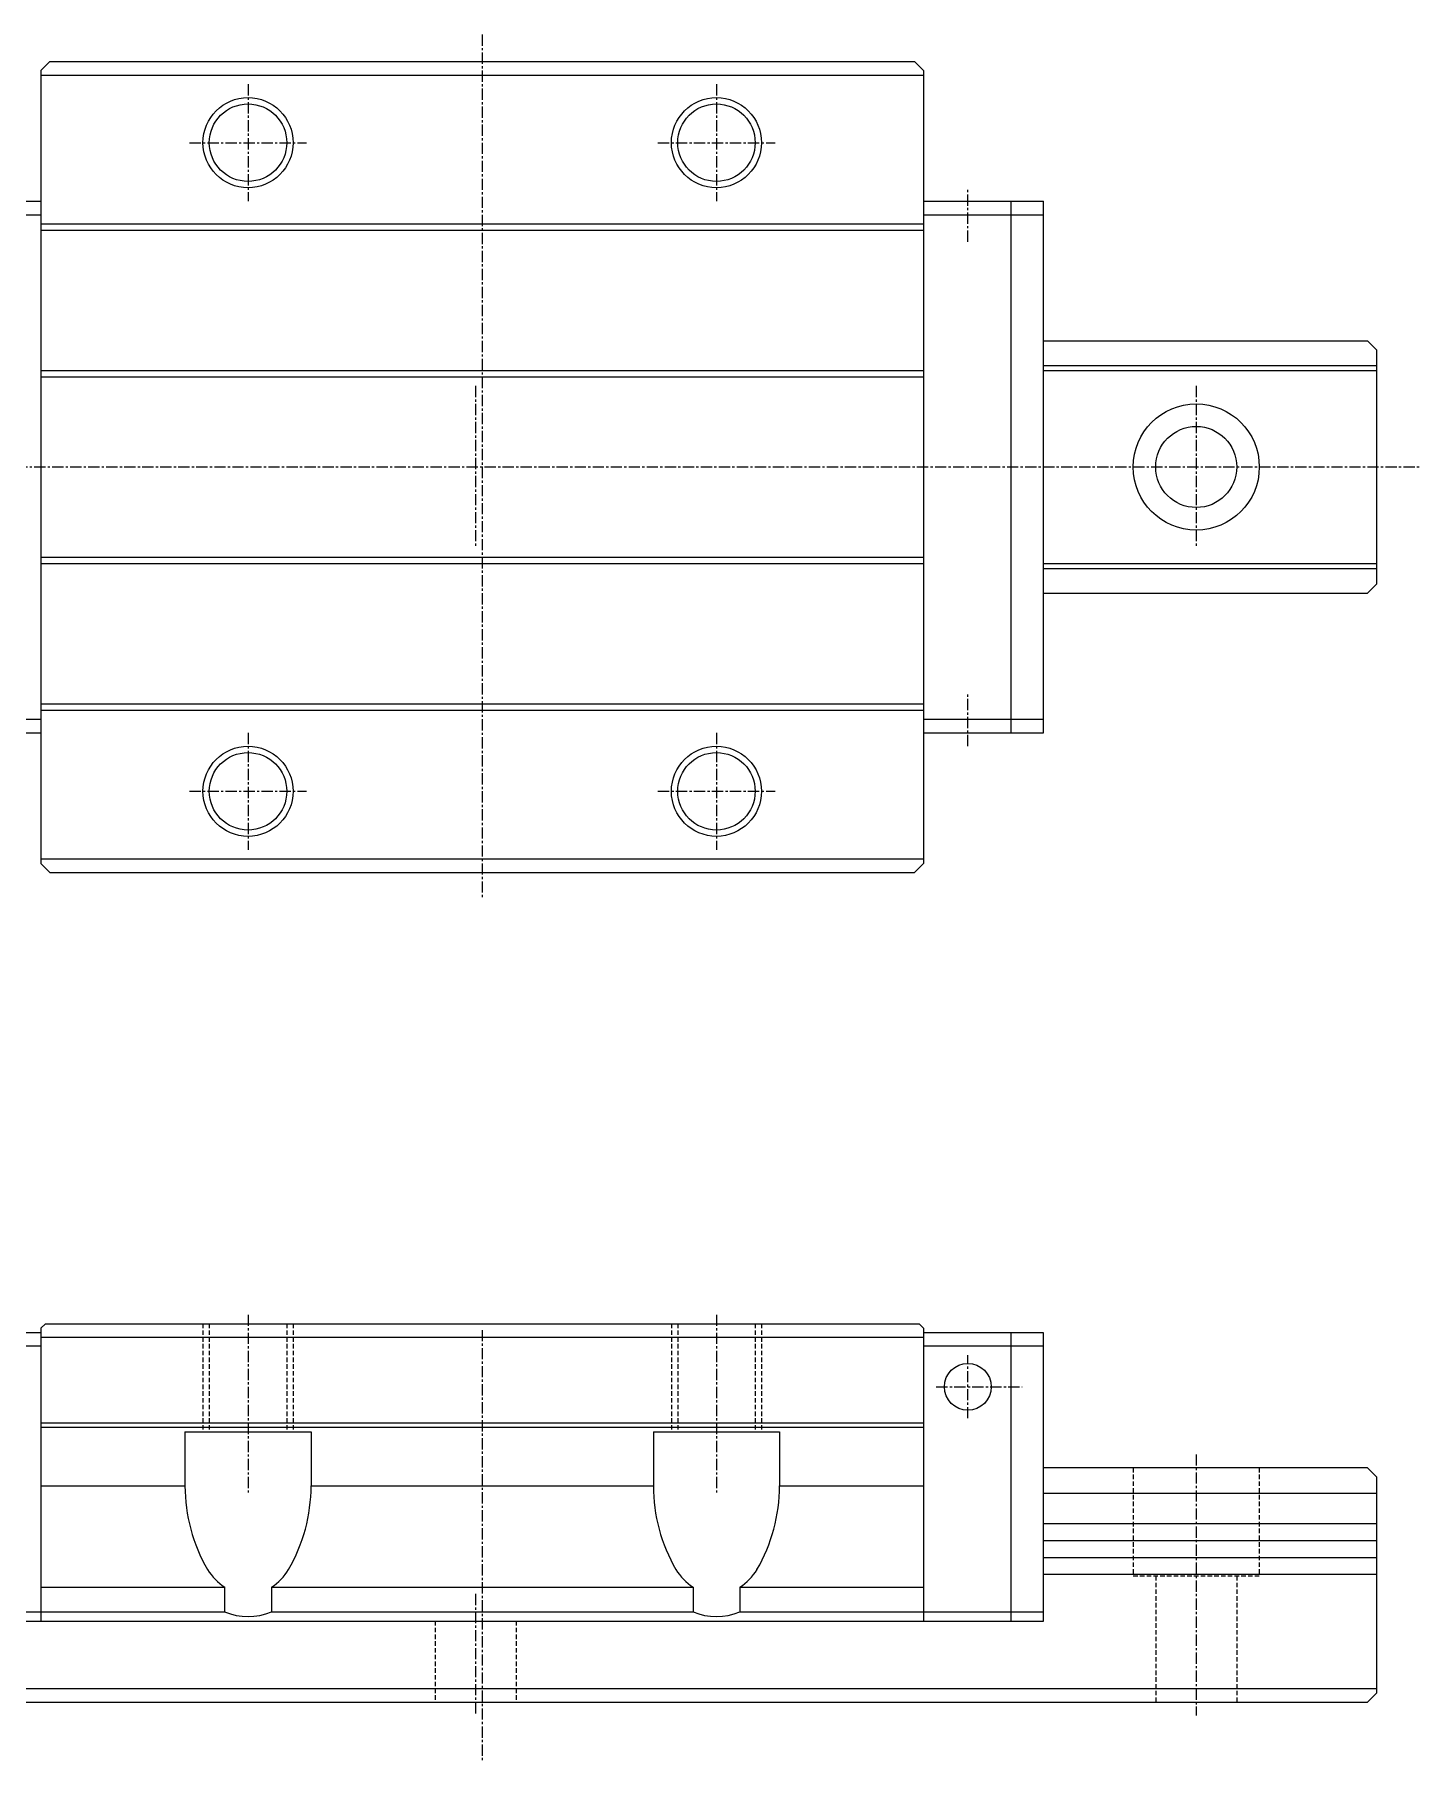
# Model space of a CAD drawing. Extents: x 10 to 417, y 10 to 235.
# Drawn here: x 263 to 417, y 43.3 to 235.1 of the extents above; entities that cross this region are included whole.
import ezdxf

# ---------------------------------------------------------------- set-up
doc = ezdxf.new("R2010")
doc.units = 0
doc.linetypes.add('CENTER', pattern=[2, 1.25, -0.25, 0.25, -0.25])
doc.linetypes.add('DASHED', pattern=[0.75, 0.5, -0.25])
doc.layers.get('0').update_dxf_attribs({"linetype": 'CONTINUOUS'})
doc.layers.add('CENTER', color=1, linetype='CENTER')

msp = doc.modelspace()

# ---------------------------------------------------------------- linework, layer by layer
at = {"color": 7, "linetype": 'CONTINUOUS'}
for p, q in [((263.74, 231.1), (264.74, 232.1)), ((264.74, 232.1), (360.74, 232.1)), ((360.74, 232.1), (361.74, 231.1)), ((263.74, 231.1), (263.74, 143.1)), ((263.74, 230.6), (361.74, 230.6)), ((361.74, 231.1), (361.74, 143.1)), ((254.04, 216.6), (263.74, 216.6)), ((254.04, 215.1), (263.74, 215.1)), ((361.74, 216.6), (371.44, 216.6)), ((361.74, 215.1), (371.44, 215.1)), ((371.44, 157.6), (371.44, 216.6)), ((371.44, 216.6), (375.04, 216.6)), ((371.44, 215.1), (375.04, 215.1)), ((375.04, 157.6), (375.04, 216.6)), ((263.74, 214.1), (361.74, 214.1)), ((263.74, 213.4), (361.74, 213.4)), ((375.04, 201.1), (411, 201.1)), ((412, 200.1), (411, 201.1)), ((412, 200.1), (412, 174.1)), ((263.74, 197.8), (361.74, 197.8)), ((375.04, 198.36), (412, 198.36)), ((375.04, 197.81), (412, 197.81)), ((263.74, 197.1), (361.74, 197.1)), ((263.74, 177.1), (361.74, 177.1)), ((263.74, 176.4), (361.74, 176.4)), ((375.04, 176.39), (412, 176.39)), ((375.04, 175.84), (412, 175.84)), ((375.04, 173.1), (411, 173.1)), ((412, 174.1), (411, 173.1)), ((263.74, 160.8), (361.74, 160.8)), ((263.74, 160.1), (361.74, 160.1)), ((254.04, 159.1), (263.74, 159.1)), ((254.04, 157.6), (263.74, 157.6)), ((361.74, 159.1), (371.44, 159.1)), ((361.74, 157.6), (371.44, 157.6)), ((371.44, 159.1), (375.04, 159.1)), ((371.44, 157.6), (375.04, 157.6)), ((263.74, 143.6), (361.74, 143.6)), ((263.74, 143.1), (264.74, 142.1)), ((264.74, 142.1), (360.74, 142.1)), ((360.74, 142.1), (361.74, 143.1)), ((263.74, 91), (254.04, 91)), ((263.74, 91.5), (264.24, 92)), ((263.74, 91.5), (263.74, 59)), ((263.74, 90.5), (361.74, 90.5)), ((264.24, 92), (361.24, 92)), ((361.24, 92), (361.74, 91.5)), ((361.74, 91.5), (361.74, 59)), ((371.44, 91), (361.74, 91)), ((371.44, 59), (371.44, 91)), ((375.04, 91), (371.44, 91)), ((375.04, 59), (375.04, 91)), ((263.74, 89.5), (254.04, 89.5)), ((371.44, 89.5), (361.74, 89.5)), ((375.04, 89.5), (371.44, 89.5)), ((263.74, 81), (361.74, 81)), ((263.74, 80.5), (361.74, 80.5)), ((279.74, 80), (293.74, 80)), ((279.74, 80), (279.74, 74)), ((293.74, 80), (293.74, 74)), ((331.74, 80), (345.74, 80)), ((331.74, 80), (331.74, 74)), ((345.74, 80), (345.74, 74)), ((411, 76), (375.04, 76)), ((412, 75), (411, 76)), ((412, 75), (412, 51)), ((263.74, 74), (279.74, 74)), ((293.74, 74), (331.74, 74)), ((345.74, 74), (361.74, 74)), ((375.04, 73.19), (412, 73.19)), ((375.04, 69.81), (412, 69.81)), ((375.04, 67.95), (412, 67.95)), ((375.04, 66.05), (412, 66.05)), ((375.04, 64.19), (412, 64.19)), ((263.74, 62.74), (284.14, 62.74)), ((284.14, 62.74), (284.14, 60)), ((289.34, 62.74), (336.14, 62.74)), ((289.34, 62.74), (289.34, 60)), ((336.14, 62.74), (336.14, 60)), ((341.34, 62.74), (361.74, 62.74)), ((341.34, 62.74), (341.34, 60)), ((254.04, 60), (263.74, 60)), ((263.74, 60), (284.14, 60)), ((289.34, 60), (336.14, 60)), ((341.34, 60), (361.74, 60)), ((361.74, 60), (371.44, 60)), ((371.44, 60), (375.04, 60)), ((254.04, 59), (263.74, 59)), ((263.74, 59), (361.74, 59)), ((361.74, 59), (371.44, 59)), ((371.44, 59), (375.04, 59)), ((132, 51.5), (412, 51.5)), ((133, 50), (411, 50)), ((412, 51), (411, 50))]:
    msp.add_line(p, q, dxfattribs=at)
at = {"color": 3, "linetype": 'DASHED'}
for p, q in [((281.74, 92), (281.74, 80)), ((282.44, 92), (282.44, 80)), ((291.04, 92), (291.04, 80)), ((291.74, 92), (291.74, 80)), ((333.74, 92), (333.74, 80)), ((334.44, 92), (334.44, 80)), ((343.04, 92), (343.04, 80)), ((343.74, 92), (343.74, 80)), ((385, 76), (385, 64)), ((399, 76), (399, 64)), ((385, 64), (399, 64)), ((387.5, 64), (387.5, 50)), ((396.5, 64), (396.5, 50)), ((307.5, 59), (307.5, 50)), ((316.5, 59), (316.5, 50))]:
    msp.add_line(p, q, dxfattribs=at)
at = {"color": 3, "linetype": 'CONTINUOUS'}
for centre in [(286.74, 223.1), (338.74, 223.1), (286.74, 151.1), (338.74, 151.1)]:
    msp.add_circle(centre, 5, dxfattribs=at)
at = {"color": 7, "linetype": 'CONTINUOUS'}
for centre, radius in [((286.74, 223.1), 4.3), ((338.74, 223.1), 4.3), ((392, 187.1), 7), ((392, 187.1), 4.5), ((286.74, 151.1), 4.3), ((338.74, 151.1), 4.3), ((366.64, 85), 2.6)]:
    msp.add_circle(centre, radius, dxfattribs=at)
for centre, radius, start, end in [((298.24, 74), 18.5, 180, 210.1362), ((275.24, 74), 18.5, 329.8639, 0), ((350.24, 74), 18.5, 180, 210.1361), ((327.24, 74), 18.5, 329.8639, 0), ((287.7, 68.11), 6.43, 211.8976, 236.4823), ((285.79, 68.11), 6.43, 303.518, 328.1025), ((339.7, 68.11), 6.43, 211.8975, 236.4823), ((337.79, 68.11), 6.43, 303.5181, 328.1025), ((286.74, 66.5), 7, 248.2132, 291.7868), ((338.74, 66.5), 7, 248.2132, 291.7868)]:
    msp.add_arc(centre, radius, start, end, dxfattribs=at)
at = {"layer": 'CENTER', "color": 1, "linetype": 'CENTER'}
for p, q in [((312.74, 235.1), (312.74, 139.1)), ((286.74, 229.6), (286.74, 216.6)), ((338.74, 229.6), (338.74, 216.6)), ((280.24, 223.1), (293.24, 223.1)), ((332.24, 223.1), (345.24, 223.1)), ((366.64, 212.1), (366.64, 218.1)), ((312, 196.1), (312, 178.1)), ((392, 196.1), (392, 178.1)), ((127, 187.1), (417, 187.1)), ((366.64, 156.1), (366.64, 162.1)), ((286.74, 157.6), (286.74, 144.6)), ((338.74, 157.6), (338.74, 144.6)), ((280.24, 151.1), (293.24, 151.1)), ((332.24, 151.1), (345.24, 151.1)), ((286.74, 93), (286.74, 73)), ((338.74, 93), (338.74, 73)), ((312.74, 91.3), (312.74, 43.3)), ((366.64, 81.5), (366.64, 88.5)), ((363.14, 85), (372.68, 85)), ((392, 77.5), (392, 48.5)), ((312, 62), (312, 48.5))]:
    msp.add_line(p, q, dxfattribs=at)

doc.saveas('drawing.dxf')
